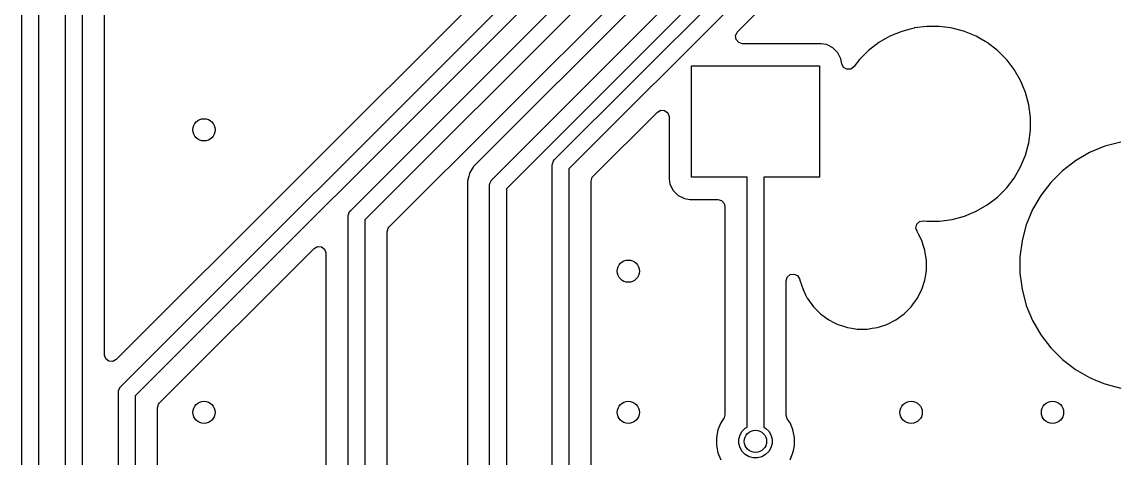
# Model space of a CAD drawing. Extents: x 2.6 to 14.2, y -9.4 to -3.8.
# Drawn here: x 4.054 to 4.831, y -7.863 to -7.554 of the extents above; entities that cross this region are included whole.
import ezdxf

# ---------------------------------------------------------------- set-up
doc = ezdxf.new("R2010")
doc.units = 0
doc.header["$MEASUREMENT"] = 0
doc.layers.add('BLACK', color=7, linetype='CONTINUOUS')

msp = doc.modelspace()

# ---------------------------------------------------------------- linework, layer by layer
at = {"layer": 'BLACK', "linetype": 'CONTINUOUS'}
for p, q in [((4.05449, -7.89811), (4.05449, -7.0078)), ((4.0663, -7.0078), (4.0663, -7.90056)), ((4.28693, -7.68754), (4.6301, -7.34438)), ((4.64018, -7.351), (4.29701, -7.69417)), ((4.67708, -7.35316), (4.37376, -7.65647)), ((4.38693, -7.6656), (4.69428, -7.35826)), ((4.43117, -7.65158), (4.72637, -7.35639)), ((4.70436, -7.36488), (4.39701, -7.67223)), ((4.73645, -7.36301), (4.44126, -7.65821)), ((4.0852, -8.28465), (4.0852, -7.38527)), ((4.09701, -7.38772), (4.09701, -8.28465)), ((4.11278, -7.78966), (4.11278, -7.43043)), ((4.56054, -7.56122), (4.65071, -7.47105)), ((4.41638, -7.49785), (4.12111, -7.79312)), ((4.1244, -7.81213), (4.43358, -7.50295)), ((4.44366, -7.50957), (4.13448, -7.81875)), ((4.31421, -7.69927), (4.48376, -7.52971)), ((4.55916, -7.56398), (4.5603, -7.56148)), ((4.5603, -7.56148), (4.56054, -7.56122)), ((4.67655, -7.56087), (4.66821, -7.56432)), ((4.68255, -7.55926), (4.67655, -7.56087)), ((4.68528, -7.55853), (4.68255, -7.55926)), ((4.68571, -7.55847), (4.68528, -7.55853)), ((4.69423, -7.55735), (4.68571, -7.55847)), ((4.70327, -7.55735), (4.69423, -7.55735)), ((4.69423, -7.55735), (4.69423, -7.55735)), ((4.71073, -7.55833), (4.70327, -7.55735)), ((4.70327, -7.55735), (4.70327, -7.55735)), ((4.71223, -7.55853), (4.71073, -7.55833)), ((4.71855, -7.56022), (4.71223, -7.55853)), ((4.72095, -7.56087), (4.71855, -7.56022)), ((4.7293, -7.56432), (4.72095, -7.56087)), ((4.55955, -7.5667), (4.55916, -7.56398)), ((4.56135, -7.56878), (4.55955, -7.5667)), ((4.56399, -7.56956), (4.56135, -7.56878)), ((4.61968, -7.56956), (4.56399, -7.56956)), ((4.62337, -7.57014), (4.61968, -7.56956)), ((4.61968, -7.56956), (4.61968, -7.56956)), ((4.6248, -7.57087), (4.62337, -7.57014)), ((4.66038, -7.56884), (4.65321, -7.57434)), ((4.66821, -7.56433), (4.66038, -7.56884)), ((4.66821, -7.56432), (4.66821, -7.56433)), ((4.7293, -7.56433), (4.7293, -7.56432)), ((4.73112, -7.56538), (4.7293, -7.56433)), ((4.73568, -7.56801), (4.73112, -7.56538)), ((4.73712, -7.56884), (4.73568, -7.56801)), ((4.74429, -7.57434), (4.73712, -7.56884)), ((4.62782, -7.57241), (4.6248, -7.57087)), ((4.63135, -7.57594), (4.62782, -7.57241)), ((4.62782, -7.57241), (4.62782, -7.57241)), ((4.62782, -7.57241), (4.62782, -7.57241)), ((4.63362, -7.58039), (4.63135, -7.57594)), ((4.63135, -7.57594), (4.63135, -7.57594)), ((4.63135, -7.57594), (4.63135, -7.57594)), ((4.65321, -7.57434), (4.64683, -7.58073)), ((4.75068, -7.58073), (4.74429, -7.57434)), ((4.74429, -7.57434), (4.74429, -7.57434)), ((4.52789, -7.66406), (4.52789, -7.58532)), ((4.52789, -7.58532), (4.61844, -7.58532)), ((4.61844, -7.58532), (4.61844, -7.66406)), ((4.63415, -7.58372), (4.63362, -7.58039)), ((4.63419, -7.58393), (4.63415, -7.58372)), ((4.63548, -7.58636), (4.63419, -7.58393)), ((4.64284, -7.58592), (4.64062, -7.58754)), ((4.64683, -7.58073), (4.64284, -7.58592)), ((4.64683, -7.58073), (4.64683, -7.58073)), ((4.75104, -7.5812), (4.75068, -7.58073)), ((4.75068, -7.58073), (4.75068, -7.58073)), ((4.75068, -7.58073), (4.75068, -7.58073)), ((4.75618, -7.5879), (4.75104, -7.5812)), ((4.63787, -7.58771), (4.63548, -7.58636)), ((4.64062, -7.58754), (4.63787, -7.58771)), ((4.76069, -7.59572), (4.75618, -7.5879)), ((4.75618, -7.5879), (4.75618, -7.5879)), ((4.75618, -7.5879), (4.75618, -7.5879)), ((4.76203, -7.59894), (4.76069, -7.59572)), ((4.76069, -7.59572), (4.76069, -7.59572)), ((4.76069, -7.59572), (4.76069, -7.59572)), ((4.76415, -7.60407), (4.76203, -7.59894)), ((4.76649, -7.61279), (4.76415, -7.60407)), ((4.50378, -7.61798), (4.5062, -7.61666)), ((4.5062, -7.61666), (4.50894, -7.61685)), ((4.50894, -7.61685), (4.51114, -7.6185)), ((4.76767, -7.62175), (4.76649, -7.61279)), ((4.45845, -7.66331), (4.50378, -7.61798)), ((4.51114, -7.6185), (4.51211, -7.62108)), ((4.51211, -7.62108), (4.51212, -7.62143)), ((4.51212, -7.62143), (4.51212, -7.6653)), ((4.76767, -7.63078), (4.76767, -7.62175)), ((4.76649, -7.63974), (4.76767, -7.63078)), ((4.76415, -7.64847), (4.76649, -7.63974)), ((4.83143, -7.63918), (4.82302, -7.64144)), ((4.80948, -7.64663), (4.79942, -7.65244)), ((4.82021, -7.64219), (4.80948, -7.64663)), ((4.80948, -7.64663), (4.80948, -7.64663)), ((4.82302, -7.64144), (4.82021, -7.64219)), ((4.82021, -7.64219), (4.82021, -7.64219)), ((4.42944, -7.65576), (4.42956, -7.65461)), ((4.42944, -8.21409), (4.42944, -7.65576)), ((4.42956, -7.65461), (4.43035, -7.65269)), ((4.43035, -7.65269), (4.43044, -7.65248)), ((4.43044, -7.65248), (4.43117, -7.65158)), ((4.76069, -7.65681), (4.76415, -7.64847)), ((4.79942, -7.65244), (4.79021, -7.65951)), ((4.37042, -7.66324), (4.36943, -7.66693)), ((4.37091, -7.66141), (4.37042, -7.66324)), ((4.37106, -7.66116), (4.37091, -7.66141)), ((4.37376, -7.65647), (4.37106, -7.66116)), ((4.37106, -7.66116), (4.37106, -7.66116)), ((4.37376, -7.65647), (4.37376, -7.65647)), ((4.44126, -7.65821), (4.44126, -8.21164)), ((4.4578, -7.66412), (4.45845, -7.66331)), ((4.75618, -7.66464), (4.76069, -7.65681)), ((4.79021, -7.65951), (4.78199, -7.66772)), ((4.79021, -7.65951), (4.79021, -7.65951)), ((4.36943, -7.66693), (4.36943, -7.66693)), ((4.36943, -7.66693), (4.36943, -8.27181)), ((4.3852, -7.66978), (4.38531, -7.66863)), ((4.3852, -8.28465), (4.3852, -7.66978)), ((4.38531, -7.66863), (4.38596, -7.66706)), ((4.38596, -7.66706), (4.3862, -7.6665)), ((4.3862, -7.6665), (4.38693, -7.6656)), ((4.45702, -7.66676), (4.4578, -7.66412)), ((4.45702, -8.20309), (4.45702, -7.66676)), ((4.51212, -7.6653), (4.51239, -7.66702)), ((4.51239, -7.66702), (4.5127, -7.669)), ((4.5127, -7.669), (4.51497, -7.67345)), ((4.56726, -7.66406), (4.52789, -7.66406)), ((4.56726, -7.8409), (4.56726, -7.66406)), ((4.61844, -7.66406), (4.57907, -7.66406)), ((4.57907, -7.66406), (4.57907, -7.8409)), ((4.75068, -7.67181), (4.75618, -7.66464)), ((4.78199, -7.66772), (4.77492, -7.67694)), ((4.78199, -7.66772), (4.78199, -7.66772)), ((4.39701, -7.67223), (4.39701, -8.28465)), ((4.51497, -7.67345), (4.51497, -7.67345)), ((4.51497, -7.67345), (4.51497, -7.67345)), ((4.51497, -7.67345), (4.5185, -7.67698)), ((4.5185, -7.67698), (4.5185, -7.67698)), ((4.5185, -7.67698), (4.5185, -7.67698)), ((4.5185, -7.67698), (4.52199, -7.67876)), ((4.52199, -7.67876), (4.52295, -7.67925)), ((4.52295, -7.67925), (4.52664, -7.67983)), ((4.73712, -7.68369), (4.74429, -7.67819)), ((4.74429, -7.67819), (4.75068, -7.67181)), ((4.74429, -7.67819), (4.74429, -7.67819)), ((4.74429, -7.67819), (4.74429, -7.67819)), ((4.75068, -7.67181), (4.75068, -7.67181)), ((4.75068, -7.67181), (4.75068, -7.67181)), ((4.77492, -7.67694), (4.76912, -7.687)), ((4.52664, -7.67983), (4.52664, -7.67983)), ((4.52664, -7.67983), (4.54661, -7.67983)), ((4.54661, -7.67983), (4.54925, -7.68061)), ((4.54925, -7.68061), (4.55105, -7.68268)), ((4.55105, -7.68268), (4.55149, -7.68471)), ((4.55149, -7.68471), (4.55149, -7.83233)), ((4.7293, -7.68821), (4.73712, -7.68369)), ((4.76912, -7.687), (4.76467, -7.69773)), ((4.76912, -7.687), (4.76912, -7.687)), ((4.2852, -7.69172), (4.28531, -7.69057)), ((4.2852, -8.28465), (4.2852, -7.69172)), ((4.28531, -7.69057), (4.28592, -7.68912)), ((4.28592, -7.68912), (4.2862, -7.68844)), ((4.2862, -7.68844), (4.28693, -7.68754)), ((4.29701, -7.69417), (4.29701, -8.28465)), ((4.70327, -7.69519), (4.71223, -7.69401)), ((4.71223, -7.69401), (4.72095, -7.69167)), ((4.72095, -7.69167), (4.7293, -7.68821)), ((4.31278, -7.70272), (4.31355, -7.70008)), ((4.31355, -7.70008), (4.31421, -7.69927)), ((4.68663, -7.70003), (4.68726, -7.69735)), ((4.68745, -7.70233), (4.68663, -7.70003)), ((4.68726, -7.69735), (4.68923, -7.69543)), ((4.68739, -7.70236), (4.68745, -7.70233)), ((4.68749, -7.70253), (4.68739, -7.70236)), ((4.68848, -7.70447), (4.68749, -7.70253)), ((4.68749, -7.70253), (4.68749, -7.70253)), ((4.68749, -7.70253), (4.68749, -7.70253)), ((4.68923, -7.69543), (4.69193, -7.69489)), ((4.69193, -7.69489), (4.69214, -7.69491)), ((4.69214, -7.69491), (4.69423, -7.69519)), ((4.69423, -7.69519), (4.69424, -7.69519)), ((4.69424, -7.69519), (4.70327, -7.69519)), ((4.70327, -7.69519), (4.70327, -7.69519)), ((4.76467, -7.69773), (4.76167, -7.70895)), ((4.76467, -7.69773), (4.76467, -7.69773)), ((4.31278, -8.27181), (4.31278, -7.70272)), ((4.69073, -7.70888), (4.68848, -7.70447)), ((4.69183, -7.71227), (4.69073, -7.70888)), ((4.69073, -7.70888), (4.69073, -7.70888)), ((4.76165, -7.70903), (4.76015, -7.72046)), ((4.76167, -7.70895), (4.76165, -7.70903)), ((4.15168, -7.82385), (4.2611, -7.71443)), ((4.2611, -7.71443), (4.26351, -7.71311)), ((4.26351, -7.71311), (4.26626, -7.71331)), ((4.26626, -7.71331), (4.26846, -7.71496)), ((4.26846, -7.71496), (4.26942, -7.71753)), ((4.26942, -7.71753), (4.26943, -7.71788)), ((4.26943, -7.71788), (4.26943, -8.27181)), ((4.69293, -7.71566), (4.69183, -7.71227)), ((4.69301, -7.71617), (4.69293, -7.71566)), ((4.69405, -7.7227), (4.69301, -7.71617)), ((4.69405, -7.72983), (4.69405, -7.7227)), ((4.76015, -7.72046), (4.76015, -7.73208)), ((4.59561, -7.73479), (4.59769, -7.73298)), ((4.59769, -7.73298), (4.60041, -7.73259)), ((4.60041, -7.73259), (4.60291, -7.73374)), ((4.69293, -7.73687), (4.69354, -7.73306)), ((4.69354, -7.73306), (4.69405, -7.72983)), ((4.76015, -7.73208), (4.7612, -7.74008)), ((4.59483, -7.73743), (4.59561, -7.73479)), ((4.59483, -7.83233), (4.59483, -7.73743)), ((4.60291, -7.73374), (4.6044, -7.73605)), ((4.6044, -7.73605), (4.60454, -7.73666)), ((4.60454, -7.73666), (4.60457, -7.73687)), ((4.60457, -7.73687), (4.60678, -7.74365)), ((4.69073, -7.74366), (4.69293, -7.73687)), ((4.7612, -7.74008), (4.76167, -7.74359)), ((4.60678, -7.74365), (4.60678, -7.74366)), ((4.60678, -7.74366), (4.60859, -7.74722)), ((4.60859, -7.74722), (4.60982, -7.74962)), ((4.68749, -7.75001), (4.69073, -7.74366)), ((4.76167, -7.74359), (4.76461, -7.75457)), ((4.60982, -7.74962), (4.61001, -7.75001)), ((4.61001, -7.75001), (4.6142, -7.75578)), ((4.6142, -7.75578), (4.6142, -7.75578)), ((4.6142, -7.75578), (4.61924, -7.76082)), ((4.67826, -7.76082), (4.6833, -7.75578)), ((4.6833, -7.75578), (4.68749, -7.75001)), ((4.76461, -7.75457), (4.76467, -7.75481)), ((4.76467, -7.75481), (4.76467, -7.75481)), ((4.76467, -7.75481), (4.76912, -7.76554)), ((4.61924, -7.76082), (4.61924, -7.76082)), ((4.61924, -7.76082), (4.62263, -7.76328)), ((4.62263, -7.76328), (4.62501, -7.76501)), ((4.67249, -7.76501), (4.67826, -7.76082)), ((4.62501, -7.76501), (4.62852, -7.7668)), ((4.62852, -7.7668), (4.63136, -7.76824)), ((4.63136, -7.76824), (4.63136, -7.76824)), ((4.63136, -7.76824), (4.63408, -7.76913)), ((4.63408, -7.76913), (4.63815, -7.77045)), ((4.63815, -7.77045), (4.64141, -7.77096)), ((4.64141, -7.77096), (4.64519, -7.77156)), ((4.64519, -7.77156), (4.64519, -7.77156)), ((4.64519, -7.77156), (4.65232, -7.77156)), ((4.65232, -7.77156), (4.65573, -7.77102)), ((4.65573, -7.77102), (4.65936, -7.77045)), ((4.65936, -7.77045), (4.66614, -7.76824)), ((4.66614, -7.76824), (4.67249, -7.76501)), ((4.76912, -7.76554), (4.76912, -7.76554)), ((4.76912, -7.76554), (4.77492, -7.7756)), ((4.77492, -7.7756), (4.78199, -7.78481)), ((4.78199, -7.78481), (4.78199, -7.78481)), ((4.78199, -7.78481), (4.79021, -7.79303)), ((4.11279, -7.79001), (4.11278, -7.78966)), ((4.11375, -7.79259), (4.11279, -7.79001)), ((4.11596, -7.79424), (4.11375, -7.79259)), ((4.1187, -7.79443), (4.11596, -7.79424)), ((4.12111, -7.79312), (4.1187, -7.79443)), ((4.79021, -7.79303), (4.79021, -7.79303)), ((4.79021, -7.79303), (4.79942, -7.8001)), ((4.79942, -7.8001), (4.80948, -7.8059)), ((4.80948, -7.8059), (4.80948, -7.8059)), ((4.80948, -7.8059), (4.80948, -7.8059)), ((4.80948, -7.8059), (4.81484, -7.80812)), ((4.81484, -7.80812), (4.82015, -7.81032)), ((4.82015, -7.81032), (4.82021, -7.81035)), ((4.82021, -7.81035), (4.83143, -7.81335)), ((4.12267, -7.8163), (4.12278, -7.81515)), ((4.12267, -8.355), (4.12267, -7.8163)), ((4.12278, -7.81515), (4.12363, -7.81311)), ((4.12363, -7.81311), (4.12366, -7.81302)), ((4.12366, -7.81302), (4.1244, -7.81213)), ((4.13448, -7.81875), (4.13448, -8.35745)), ((4.15025, -7.8273), (4.15102, -7.82466)), ((4.15102, -7.82466), (4.15168, -7.82385)), ((4.15025, -8.28147), (4.15025, -7.8273)), ((4.55149, -7.83233), (4.55071, -7.83497)), ((4.59484, -7.83242), (4.59483, -7.83233)), ((4.59566, -7.83504), (4.59484, -7.83242)), ((4.54872, -7.83795), (4.54664, -7.84297)), ((4.55067, -7.83504), (4.54872, -7.83795)), ((4.54872, -7.83795), (4.54872, -7.83795)), ((4.55071, -7.83497), (4.55067, -7.83504)), ((4.56379, -7.84383), (4.56597, -7.84165)), ((4.56597, -7.84165), (4.56726, -7.8409)), ((4.57907, -7.8409), (4.58035, -7.84165)), ((4.58035, -7.84165), (4.58253, -7.84383)), ((4.5976, -7.83795), (4.59566, -7.83504)), ((4.59909, -7.84155), (4.5976, -7.83795)), ((4.5976, -7.83795), (4.5976, -7.83795)), ((4.59968, -7.84297), (4.59909, -7.84155)), ((4.54664, -7.84297), (4.54558, -7.8483)), ((4.54558, -7.8483), (4.54558, -7.8483)), ((4.54558, -7.8483), (4.54558, -7.85373)), ((4.54664, -7.84297), (4.54664, -7.84297)), ((4.56145, -7.84947), (4.56225, -7.8465)), ((4.56145, -7.85256), (4.56145, -7.84947)), ((4.56225, -7.8465), (4.56379, -7.84383)), ((4.58253, -7.84383), (4.58407, -7.8465)), ((4.58407, -7.8465), (4.58487, -7.84947)), ((4.58487, -7.84947), (4.58487, -7.85256)), ((4.60074, -7.8483), (4.59968, -7.84297)), ((4.59968, -7.84297), (4.59968, -7.84297)), ((4.59968, -7.84297), (4.59968, -7.84297)), ((4.60074, -7.85373), (4.60074, -7.8483)), ((4.54558, -7.85373), (4.54558, -7.85373)), ((4.54558, -7.85373), (4.54558, -7.85373)), ((4.54558, -7.85373), (4.54664, -7.85906)), ((4.56225, -7.85554), (4.56145, -7.85256)), ((4.56379, -7.85821), (4.56225, -7.85554)), ((4.58407, -7.85554), (4.58253, -7.85821)), ((4.58487, -7.85256), (4.58407, -7.85554)), ((4.59968, -7.85906), (4.60019, -7.85649)), ((4.60019, -7.85649), (4.60074, -7.85373)), ((4.54664, -7.85906), (4.54664, -7.85906)), ((4.54664, -7.85906), (4.54872, -7.86408)), ((4.56597, -7.86039), (4.56379, -7.85821)), ((4.56864, -7.86193), (4.56597, -7.86039)), ((4.57162, -7.86273), (4.56864, -7.86193)), ((4.5747, -7.86273), (4.57162, -7.86273)), ((4.57768, -7.86193), (4.5747, -7.86273)), ((4.58035, -7.86039), (4.57768, -7.86193)), ((4.58253, -7.85821), (4.58035, -7.86039)), ((4.5976, -7.86408), (4.59968, -7.85906))]:
    msp.add_line(p, q, dxfattribs=at)
at = {"layer": 'BLACK'}
for centre in [(4.18323, -7.63054), (4.48323, -7.73054), (4.18323, -7.83054), (4.48323, -7.83054), (4.68323, -7.83054), (4.78323, -7.83054), (4.57316, -7.85102)]:
    msp.add_circle(centre, 0.00787, dxfattribs=at)

doc.saveas('drawing.dxf')
